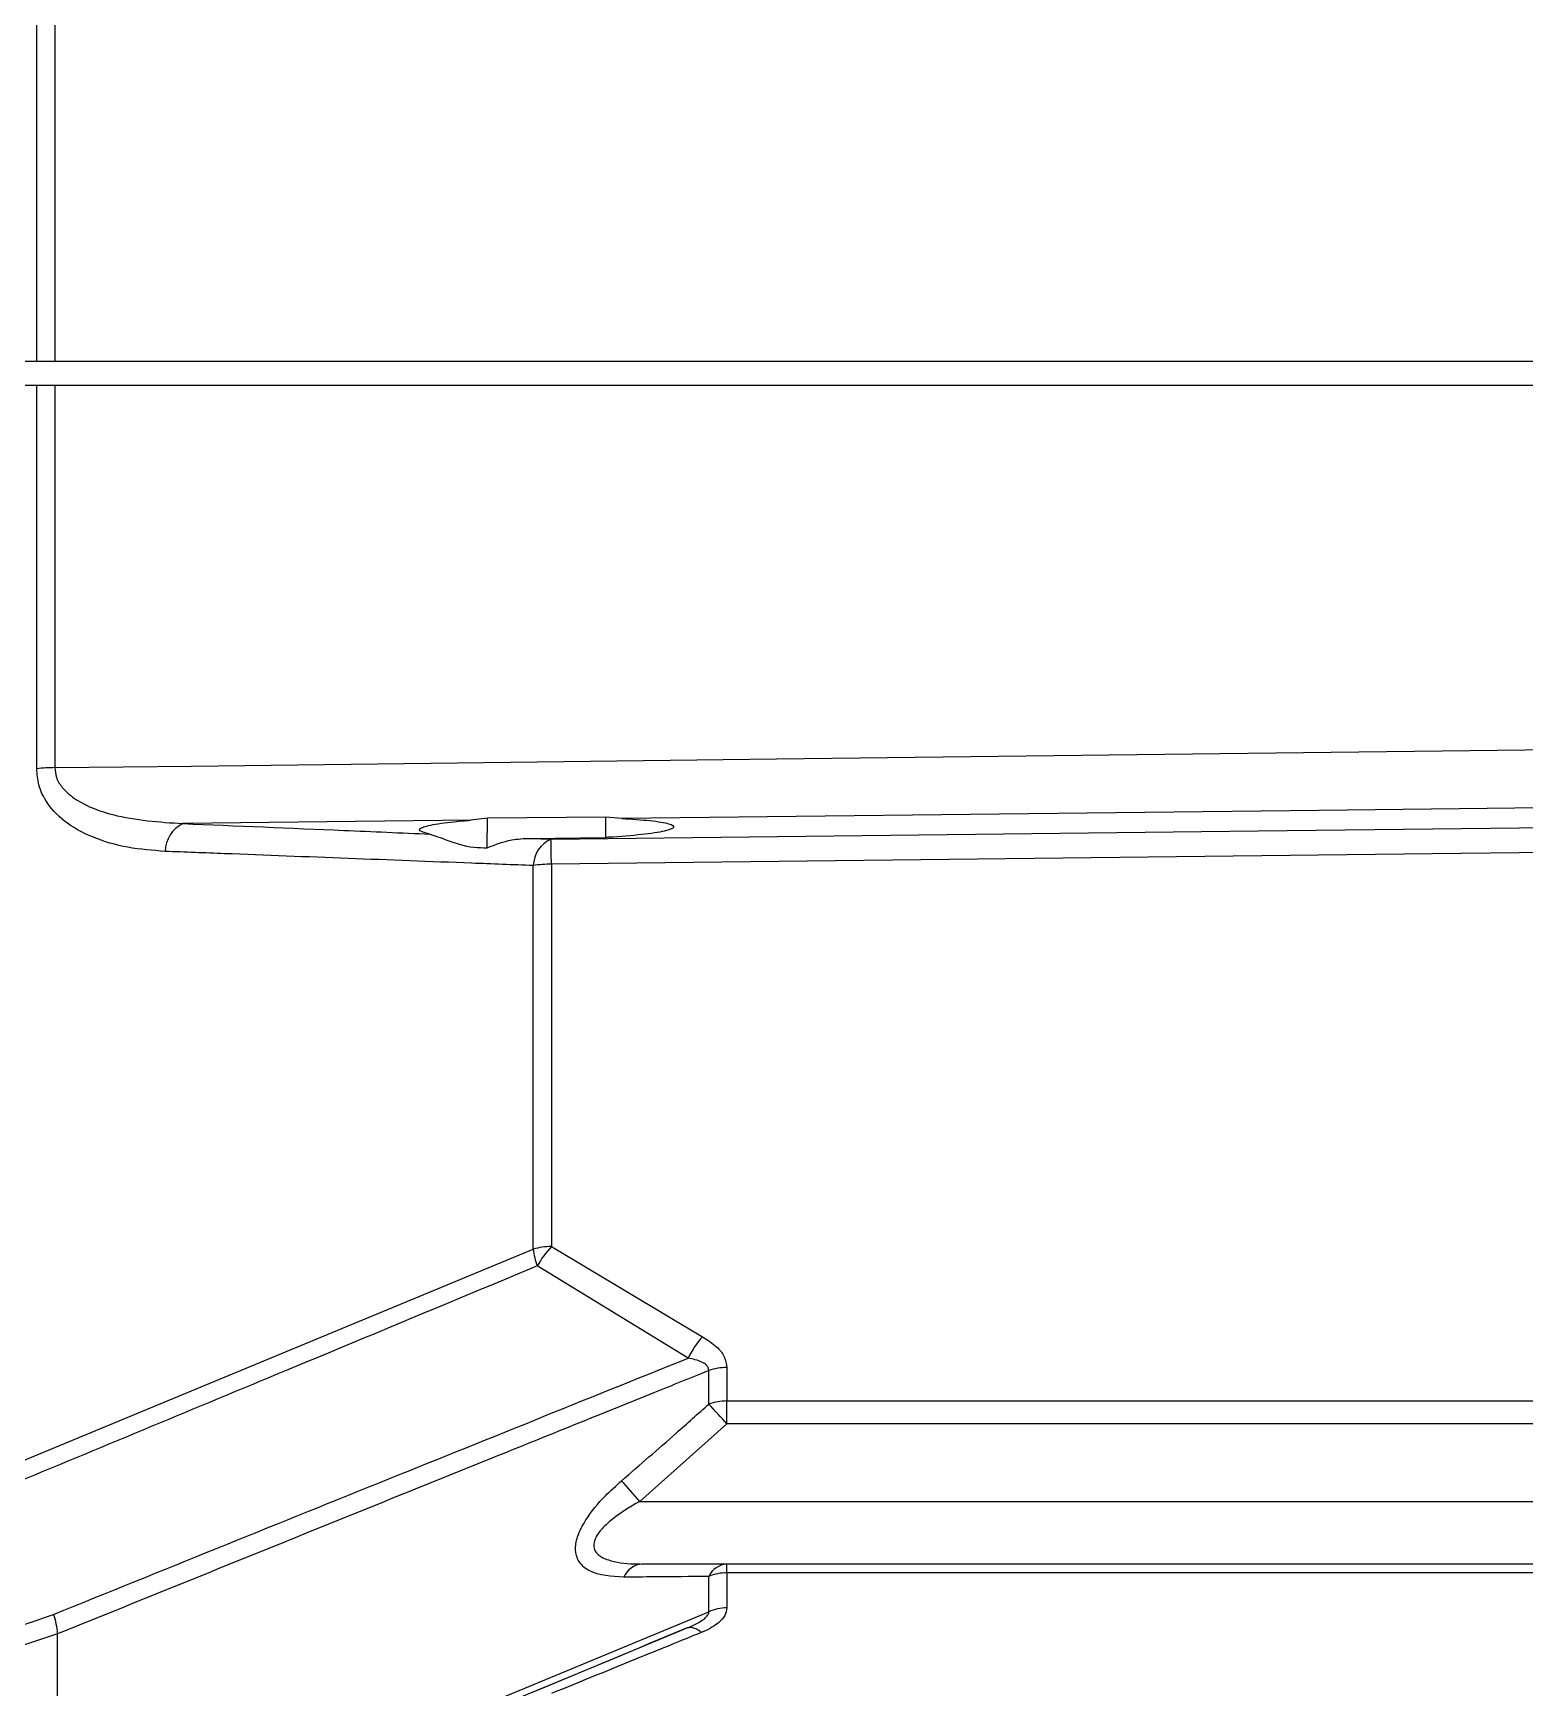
# Model space of a CAD drawing. Extents: x 8 to 113, y 1 to 87.
# Drawn here: x 19.585 to 22.135, y 34.571 to 37.399 of the extents above; entities that cross this region are included whole.
import ezdxf

# ---------------------------------------------------------------- set-up
doc = ezdxf.new("R2010")
doc.units = 0
doc.header["$MEASUREMENT"] = 0
doc.layers.add('OBJECT', color=7, linetype='CONTINUOUS')

msp = doc.modelspace()

# ---------------------------------------------------------------- linework, layer by layer
at = {"layer": 'OBJECT'}
for p, q in [((19.5909, 36.8377), (19.5909, 37.4934)), ((19.6219, 37.4916), (19.6219, 36.8377)), ((19.5909, 36.8377), (19.5515, 36.8377)), ((24.3057, 36.8377), (19.6219, 36.8377)), ((19.5515, 36.7977), (19.5909, 36.7977)), ((19.5909, 36.1421), (19.5909, 36.7977)), ((19.6219, 36.7977), (19.6219, 36.1438)), ((19.6219, 36.7977), (24.3057, 36.7977)), ((20.3327, 36.0539), (19.8408, 36.0482)), ((20.3614, 36.0572), (20.3327, 36.0539)), ((20.361, 36.007), (20.3615, 36.0572)), ((20.5635, 36.0594), (20.3614, 36.0572)), ((20.5912, 36.0569), (20.5635, 36.0594)), ((20.5638, 36.0245), (20.5635, 36.0593)), ((20.4345, 36.023), (20.5638, 36.0245)), ((20.4345, 36.023), (20.4699, 36.0215)), ((20.4396, 35.3207), (20.4396, 35.9764)), ((20.4706, 35.979), (20.4706, 35.3253)), ((20.4706, 35.3253), (20.7286, 35.1712)), ((19.5515, 34.9528), (20.4396, 35.3207)), ((20.7044, 35.1345), (20.4464, 35.2922)), ((20.7396, 35.056), (20.7396, 35.1133)), ((20.7706, 35.1185), (20.7706, 35.0614)), ((20.7706, 35.0614), (24.6895, 35.0614)), ((20.7706, 35.0222), (20.7706, 35.0614)), ((20.7706, 35.0222), (20.6215, 34.8898)), ((24.688, 35.0222), (20.7706, 35.0222)), ((20.6215, 34.8898), (24.6803, 34.8898)), ((24.6804, 34.7827), (20.6255, 34.7827)), ((20.7396, 34.7012), (20.7396, 34.7614)), ((20.7706, 34.7677), (20.7706, 34.7827)), ((24.6895, 34.7677), (20.7706, 34.7677)), ((20.7706, 34.7677), (20.7706, 34.7077)), ((19.6265, 34.2396), (20.7396, 34.7012)), ((19.6265, 34.6632), (19.5527, 34.6389)), ((19.6265, 34.2396), (19.6265, 34.6632)), ((20.4467, 34.5669), (20.7026, 34.6735))]:
    msp.add_line(p, q, dxfattribs=at)
at = {"layer": 'OBJECT', "flags": 128}
for points in [[(19.6219, 36.1438), (19.8552, 36.1466), (20.8552, 36.1588), (24.3634, 36.2013)], [(23.8475, 36.0948), (23.0738, 36.0858), (21.7828, 36.0708), (20.5912, 36.0569)], [(20.4699, 36.0215), (21.6786, 36.0357), (22.9696, 36.0509), (24.5794, 36.0698)], [(24.5802, 36.0262), (24.4562, 36.0248), (23.9602, 36.0191), (21.9763, 35.9963), (20.4706, 35.979)]]:
    msp.add_lwpolyline(points, dxfattribs=at)
at = {"layer": 'OBJECT'}
for centre, radius, start, end in [((19.6211, 35.8829), 0.2609, 89.8242, 96.6465), ((19.8626, 36.0009), 0.052, 114.6965, 180.2465), ((20.4901, 35.9752), 0.0505, 113.5704, 178.6621), ((17.3719, 35.9489), 3.0988, 0.5569, 1.3435), ((20.4698, 35.8001), 0.1788, 89.7596, 99.7387), ((20.47, 35.2221), 0.1032, 89.6761, 107.141), ((20.5958, 35.2084), 0.1713, 136.971, 150.7251), ((20.5718, 35.3372), 0.1333, 187.0792, 199.7184), ((20.8499, 35.0648), 0.1613, 138.7411, 154.3915), ((20.7701, 35.0269), 0.0917, 89.6812, 109.4271), ((20.7701, 34.9724), 0.089, 89.6862, 110.0521), ((18.0024, 32.513), 3.7362, 42.1907, 42.8938), ((17.8151, 32.451), 3.7181, 40.9911, 41.7141), ((20.6288, 34.7456), 0.0373, 95.0464, 156.9059), ((20.7734, 34.7453), 0.0375, 94.3857, 154.6188), ((20.7702, 34.69), 0.0777, 89.7348, 113.222), ((20.7702, 34.6319), 0.0758, 89.7497, 113.8625), ((19.5016, 34.6548), 0.1252, 3.8691, 19.5158), ((20.708, 34.6498), 0.0242, 40.4471, 102.832)]:
    msp.add_arc(centre, radius, start, end, dxfattribs=at)
for points, knots in [([(19.6219, 36.8377), (19.6149, 36.8377), (19.604, 36.8377), (19.5943, 36.8377), (19.5909, 36.8377)], [0, 0, 0, 0, 0.643559, 1, 1, 1, 1]), ([(19.5909, 36.7977), (19.5972, 36.7977), (19.6072, 36.7977), (19.618, 36.7977), (19.6219, 36.7977)], [0, 0, 0, 0, 0.643566, 1, 1, 1, 1]), ([(19.8105, 36.0007), (19.7891, 36.0023), (19.7464, 36.0055), (19.69, 36.0218), (19.6423, 36.0467), (19.6105, 36.0774), (19.5934, 36.1115), (19.5916, 36.1327), (19.5909, 36.1421)], [0, 0, 0, 0, 0.227374, 0.454238, 0.628217, 0.803358, 0.912624, 1, 1, 1, 1]), ([(19.6219, 36.1438), (19.6224, 36.1382), (19.6237, 36.1255), (19.6364, 36.1056), (19.6676, 36.0806), (19.7372, 36.0552), (19.8004, 36.0509), (19.8408, 36.0482)], [0, 0, 0, 0, 0.062411, 0.139207, 0.265335, 0.530913, 1, 1, 1, 1]), ([(19.8408, 36.0482), (19.9326, 36.0443), (20.0734, 36.0384), (20.2139, 36.0324), (20.2629, 36.0304)], [0, 0, 0, 0, 0.65133, 1, 1, 1, 1]), ([(20.2629, 36.0304), (20.2572, 36.0317), (20.2435, 36.035), (20.2443, 36.0409), (20.2688, 36.0473), (20.3038, 36.0516), (20.3279, 36.0535), (20.3327, 36.0539)], [0, 0, 0, 0, 0.1777193, 0.4301515, 0.6831385, 0.9360701, 1, 1, 1, 1]), ([(20.5912, 36.0569), (20.6081, 36.0558), (20.6434, 36.0535), (20.6745, 36.0481), (20.6835, 36.0417), (20.6673, 36.0352), (20.6279, 36.0292), (20.5878, 36.0259), (20.565, 36.0246), (20.5638, 36.0245)], [0, 0, 0, 0, 0.15394, 0.320562, 0.487663, 0.655244, 0.822937, 0.990326, 1, 1, 1, 1]), ([(20.2629, 36.0304), (20.2718, 36.0273), (20.2907, 36.0209), (20.3268, 36.007), (20.3533, 36.007), (20.361, 36.007)], [0, 0, 0, 0, 0.388576, 0.820972, 1, 1, 1, 1]), ([(20.361, 36.007), (20.3748, 36.0123), (20.3985, 36.0215), (20.4238, 36.0226), (20.4345, 36.023)], [0, 0, 0, 0, 0.5799659, 1, 1, 1, 1]), ([(20.4396, 35.9764), (20.4044, 35.9778), (20.2288, 35.9845), (20.0191, 35.9926), (19.8443, 35.9994), (19.8105, 36.0007)], [0, 0, 0, 0, 0.167872, 0.839364, 1, 1, 1, 1]), ([(20.4464, 35.2922), (20.3025, 35.2322), (20.0067, 35.1089), (19.7105, 34.986), (19.5584, 34.9228)], [0, 0, 0, 0, 0.4863876, 1, 1, 1, 1]), ([(20.7286, 35.1712), (20.7371, 35.1659), (20.7524, 35.1563), (20.7677, 35.1376), (20.7696, 35.1247), (20.7706, 35.1185)], [0, 0, 0, 0, 0.395773, 0.712486, 1, 1, 1, 1]), ([(19.6196, 34.6966), (19.8051, 34.7717), (20.1668, 34.9179), (20.5283, 35.0636), (20.7044, 35.1345)], [0, 0, 0, 0, 0.513008, 1, 1, 1, 1]), ([(20.7396, 35.1133), (20.7394, 35.1151), (20.7391, 35.1185), (20.7351, 35.1238), (20.7243, 35.1306), (20.7126, 35.1329), (20.7044, 35.1345)], [0, 0, 0, 0, 0.128046, 0.25539, 0.479324, 1, 1, 1, 1]), ([(20.7396, 35.1133), (20.7086, 35.1008), (20.5346, 35.0305), (20.1636, 34.8808), (19.8235, 34.743), (19.6265, 34.6632)], [0, 0, 0, 0, 0.083466, 0.469044, 1, 1, 1, 1]), ([(20.5905, 34.925), (20.6218, 34.9521), (20.6717, 34.9954), (20.7211, 35.0395), (20.7396, 35.056)], [0, 0, 0, 0, 0.624895, 1, 1, 1, 1]), ([(20.5945, 34.7602), (20.5733, 34.7616), (20.5433, 34.7634), (20.5179, 34.7834), (20.5102, 34.8039), (20.5142, 34.8304), (20.5311, 34.8633), (20.5583, 34.896), (20.5811, 34.9166), (20.5905, 34.925)], [0, 0, 0, 0, 0.269459, 0.381209, 0.493906, 0.593567, 0.708386, 0.879635, 1, 1, 1, 1]), ([(20.6215, 34.8898), (20.604, 34.8795), (20.5806, 34.8656), (20.5565, 34.8432), (20.5463, 34.8295), (20.5422, 34.8169), (20.5437, 34.8065), (20.5518, 34.7964), (20.5736, 34.7862), (20.6006, 34.783), (20.6209, 34.7828), (20.6255, 34.7827)], [0, 0, 0, 0, 0.248556, 0.333334, 0.418737, 0.477068, 0.535602, 0.604492, 0.713169, 0.934338, 1, 1, 1, 1]), ([(20.7396, 34.7614), (20.7084, 34.7612), (20.6603, 34.7607), (20.6116, 34.7604), (20.5945, 34.7602)], [0, 0, 0, 0, 0.648493, 1, 1, 1, 1]), ([(20.7706, 34.7077), (20.7698, 34.7032), (20.7683, 34.6942), (20.755, 34.6799), (20.7395, 34.671), (20.7281, 34.6662), (20.7265, 34.6655)], [0, 0, 0, 0, 0.254854, 0.508631, 0.928588, 1, 1, 1, 1]), ([(19.5497, 34.6736), (19.5497, 34.6736), (19.5732, 34.6803), (19.5964, 34.6885), (19.6196, 34.6966)], [0, 0, 0, 0, 0.000029, 1, 1, 1, 1]), ([(20.7026, 34.6735), (20.7122, 34.6777), (20.7245, 34.6831), (20.7356, 34.6923), (20.7393, 34.6971), (20.7395, 34.7001), (20.7396, 34.7012)], [0, 0, 0, 0, 0.5808968, 0.7400747, 0.9008932, 1, 1, 1, 1]), ([(20.7026, 34.6735), (20.5269, 34.6003), (20.1658, 34.45), (19.8046, 34.3004), (19.6192, 34.2236)], [0, 0, 0, 0, 0.486656, 1, 1, 1, 1]), ([(20.7265, 34.6655), (20.6922, 34.6516), (20.6059, 34.6164), (20.5215, 34.5821), (20.4706, 34.5613)], [0, 0, 0, 0, 0.396331, 1, 1, 1, 1])]:
    msp.add_open_spline(points, degree=3, knots=knots, dxfattribs=at)

doc.saveas('drawing.dxf')
